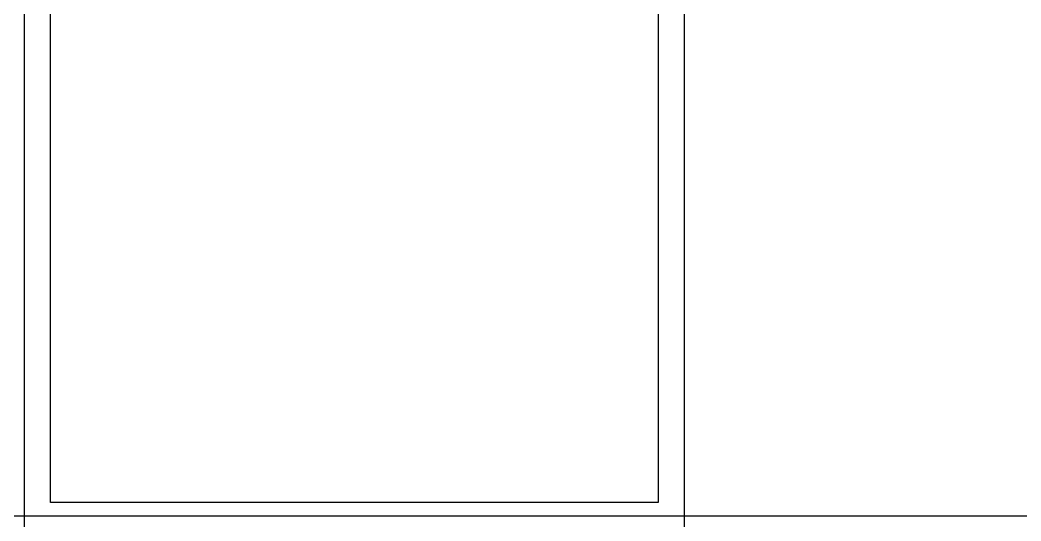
# Model space of a CAD drawing. Header units: inches. Extents: x 21 to 38546, y 13 to 15001.
# Drawn here: x 4066.79 to 4074.37, y 967.04 to 970.84 of the extents above; entities that cross this region are included whole.
import ezdxf

# ---------------------------------------------------------------- set-up
doc = ezdxf.new("R2010")
doc.units = ezdxf.units.IN
doc.header["$MEASUREMENT"] = 0
doc.set_wipeout_variables(frame=1)
for name, color, linetype, lineweight in [('Z_MİM_-KM-GLAZ', 8, 'Continuous', 25), ('Z_MİM_-KM-IZO-THERMAL', 8, 'Continuous', 25), ('Z_MİM_-KM-PATTERN-00', 8, 'Continuous', 25), ('Z_MİM_-KM-PAVEMENT', 8, 'Continuous', 25), ('Z_MİM_-KM-STRS', 8, 'Continuous', 25), ('Z_MİM_-KM-WALL-PLASTER', 8, 'Continuous', 25), ('Z_MİM_ALUMINIUM', 8, 'Continuous', 25)]:
    doc.layers.add(name, color=color, linetype=linetype, lineweight=lineweight)

# ---------------------------------------------------------------- blocks, each defined once
blk = doc.blocks.new('TRETUVAR')
at = {"layer": 'Z_MİM_-KM-PATTERN-00'}
h = blk.add_hatch(dxfattribs=at)
h.set_pattern_fill('AR-B816', color=256, scale=0.3, angle=90)
h.set_pattern_definition([(90, (21322.77, 490.03), (-60.96, 4e-15), []), (180, (21322.77, 490.03), (-60.96, -60.96), [60.96, -60.96])])
h.paths.add_polyline_path([(22632.7717, 2700.0323), (19252.7715, 2700.0323), (19252.7715, 2750.0322), (19097.7717, 2750.0323), (19097.7717, 2610.0323), (22542.7717, 2610.0323), (22542.7717, 2080.1297), (22697.7717, 2080.1297), (22697.7717, 1460.1297), (22542.7717, 1460.1297), (22542.7717, 980.0317), (21222.7713, 980.0317), (21222.7713, 590.0317), (20152.7722, 590.0317), (20152.7722, 980.0317), (19012.7715, 980.0317), (19012.7747, 1635.0312), (18722.7715, 1635.0312), (18722.7718, 2610.0323), (18807.7717, 2610.0323), (18807.7717, 2750.0323), (18632.7718, 2750.0323), (18632.7715, 1545.0312), (18922.7743, 1545.0312), (18922.7711, 890.0317), (19882.7722, 890.0317), (19882.7722, 665.0172), (20022.7506, 665.0334), (20022.7705, 490.0317), (21322.7713, 490.0317), (21322.7713, 890.0317), (22632.7717, 890.0317), (22632.7717, 1220.1297), (22797.7717, 1220.1297), (22797.7717, 2180.1297), (22632.7717, 2180.1297)])
h.paths.add_polyline_path([(19082.7717, 2750.0323), (18822.7717, 2750.0323), (18822.7717, 2610.0323), (19082.7717, 2610.0323)], flags=16)
at = {"layer": 'Z_MİM_-KM-PAVEMENT'}
blk.add_lwpolyline([(22542.7717, 1460.1297), (22542.7717, 980.0317), (21222.7713, 980.0317), (21222.7713, 590.0317), (20152.7722, 590.0317), (20152.7722, 980.0317), (19012.7715, 980.0317), (19012.7747, 1635.0312), (18722.7715, 1635.0312), (18722.7718, 2610.0323), (22542.7717, 2610.0323), (22542.7717, 2080.1297), (22697.7717, 2080.1297), (22697.7717, 1460.1297)], close=True, dxfattribs=at)
blk = doc.blocks.new('-KM-AL1 150_900')
blk.add_wipeout([(151.4879, -34.02), (151.7258, -15.4799), (149.45, -15.45), (149.45, 7.15), (9.45, 7.15), (9.45, -15.45), (7.3978, -15.45), (7.5673, -34.0611)])
at = {"layer": 'Z_MİM_ALUMINIUM', "elevation": 0.0016}
for points in [[(79.5118, -21.47), (79.5118, -30.93, 0.414213)], [(84.5118, -30.93), (84.5118, -21.47, 0.41421)]]:
    blk.add_lwpolyline(points, format="xyb", dxfattribs=at)
for points in [[(84.3118, -23.1), (84.3118, -30.35), (79.7118, -30.35), (79.7118, -23.1)], [(16.7132, -30.45), (142.1754, -30.45)]]:
    blk.add_lwpolyline(points, dxfattribs=at)

msp = doc.modelspace()

# ---------------------------------------------------------------- linework, layer by layer
at = {"layer": 'Z_MİM_-KM-IZO-THERMAL'}
msp.add_lwpolyline([(4654.2571, 1293.0577), (4654.2571, 969.5831), (3319.2576, 969.5831), (3319.2576, 1624.5832), (3029.2581, 1624.5834), (3029.2581, 2594.5843), (6844.2581, 2594.5843), (6844.2581, 969.5831), (5329.257, 969.5831), (5329.257, 1293.0577)], dxfattribs=at)
at = {"layer": 'Z_MİM_-KM-WALL-PLASTER'}
msp.add_lwpolyline([(4656.7571, 1293.0577), (4656.7571, 967.0831), (3316.7576, 967.0831), (3316.7576, 1622.0832), (3026.7581, 1622.0834), (3026.7581, 2597.0843), (6846.7581, 2597.0843), (6846.7581, 967.0831), (5326.757, 967.0831), (5326.757, 1293.0577)], dxfattribs=at)

# ---------------------------------------------------------------- block references
at = {"layer": 'Z_MİM_-KM-STRS'}
msp.add_blockref('TRETUVAR', (-15696.014, -12.9486), dxfattribs=at)

# ---------------------------------------------------------------- next in the draw order: block references
at = {"layer": 'Z_MİM_-KM-GLAZ'}
msp.add_blockref('-KM-AL1 150_900', (3987.3075, 997.5331), dxfattribs=at)

doc.saveas('drawing.dxf')
